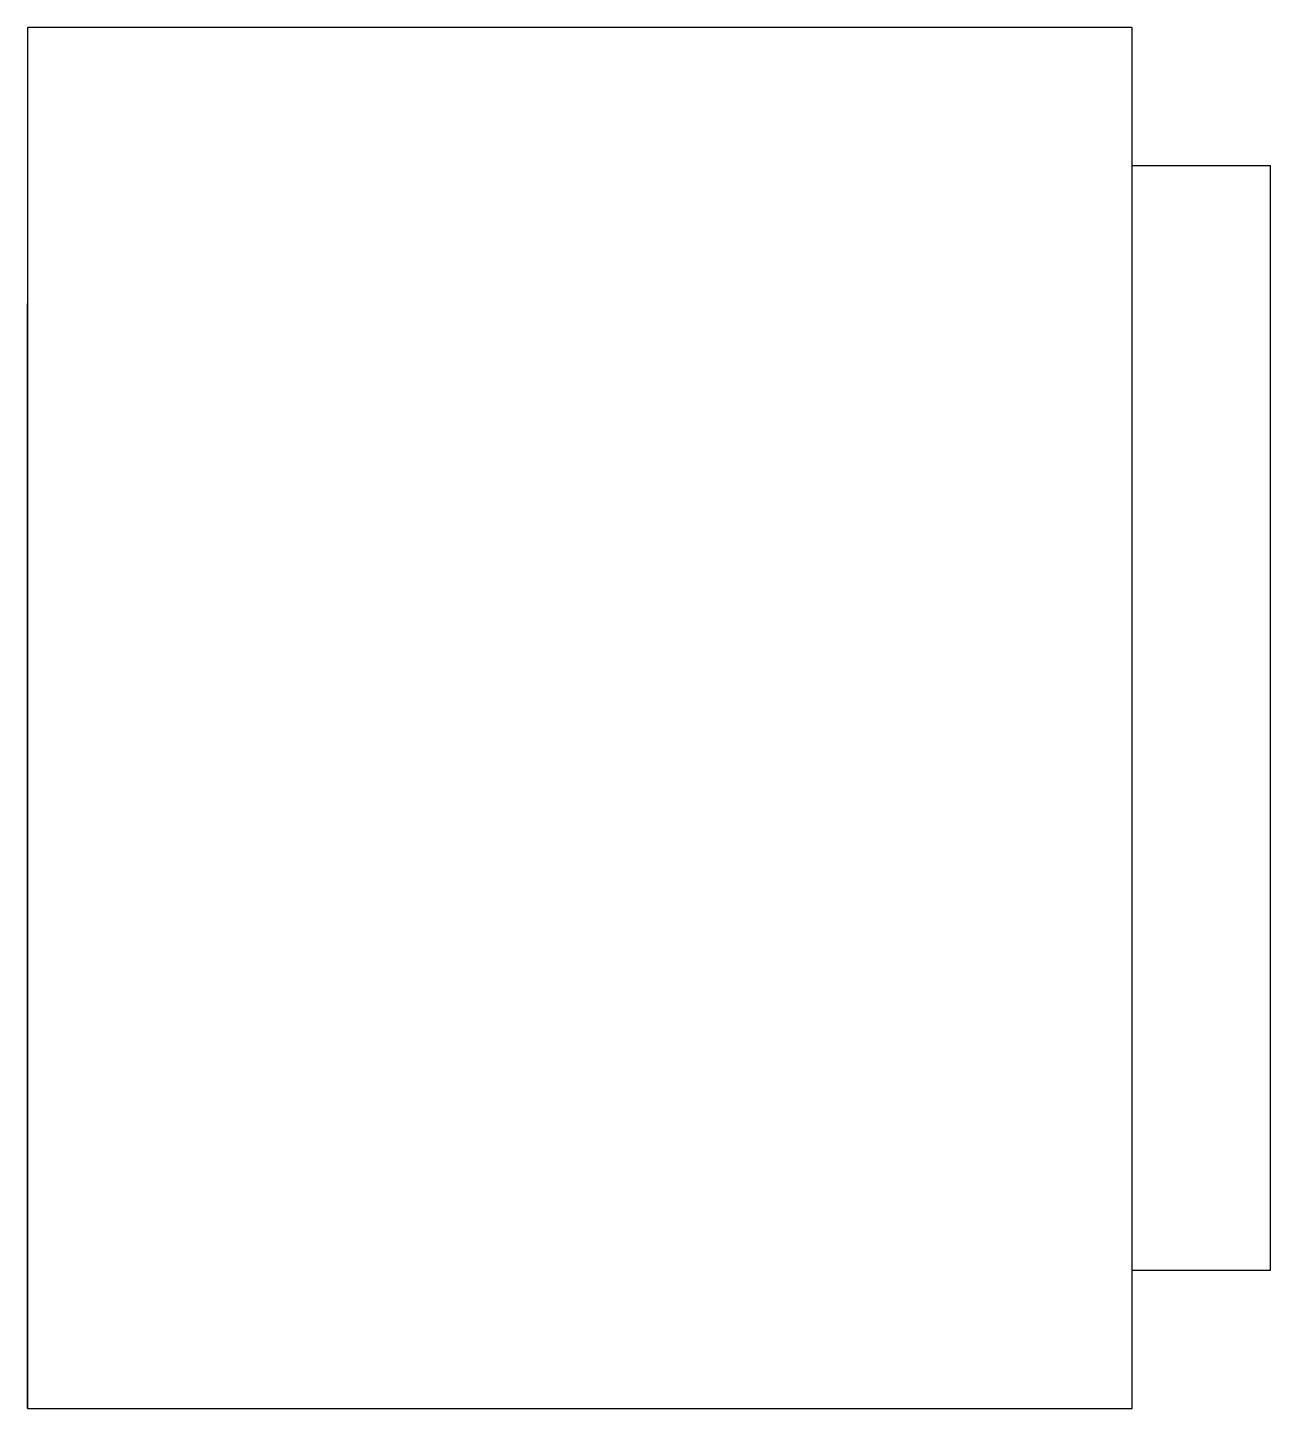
# Model space of a CAD drawing. Extents: x 30.745 to 31.195, y 5.554 to 6.054.
import ezdxf

# ---------------------------------------------------------------- set-up
doc = ezdxf.new("R2010")
doc.units = 0
doc.header["$LTSCALE"] = 0.5
doc.header["$MEASUREMENT"] = 0
doc.layers.get('0').update_dxf_attribs({"linetype": 'CONTINUOUS'})

# ---------------------------------------------------------------- blocks, each defined once
blk = doc.blocks.new('MESITA50')
for p, q in [((0, 0), (0, 0.4)), ((0.4, 0), (0.4, 0.05))]:
    blk.add_line(p, q)
blk.add_lwpolyline([(0.4, 0.5), (0, 0.5), (0, 0), (0.4, 0)], close=True)
blk.add_lwpolyline([(0.4, 0.05), (0.45, 0.05), (0.45, 0.45), (0.4, 0.45)])

msp = doc.modelspace()

# ---------------------------------------------------------------- block references
msp.add_blockref('MESITA50', (30.74464, 5.55385))

doc.saveas('drawing.dxf')
